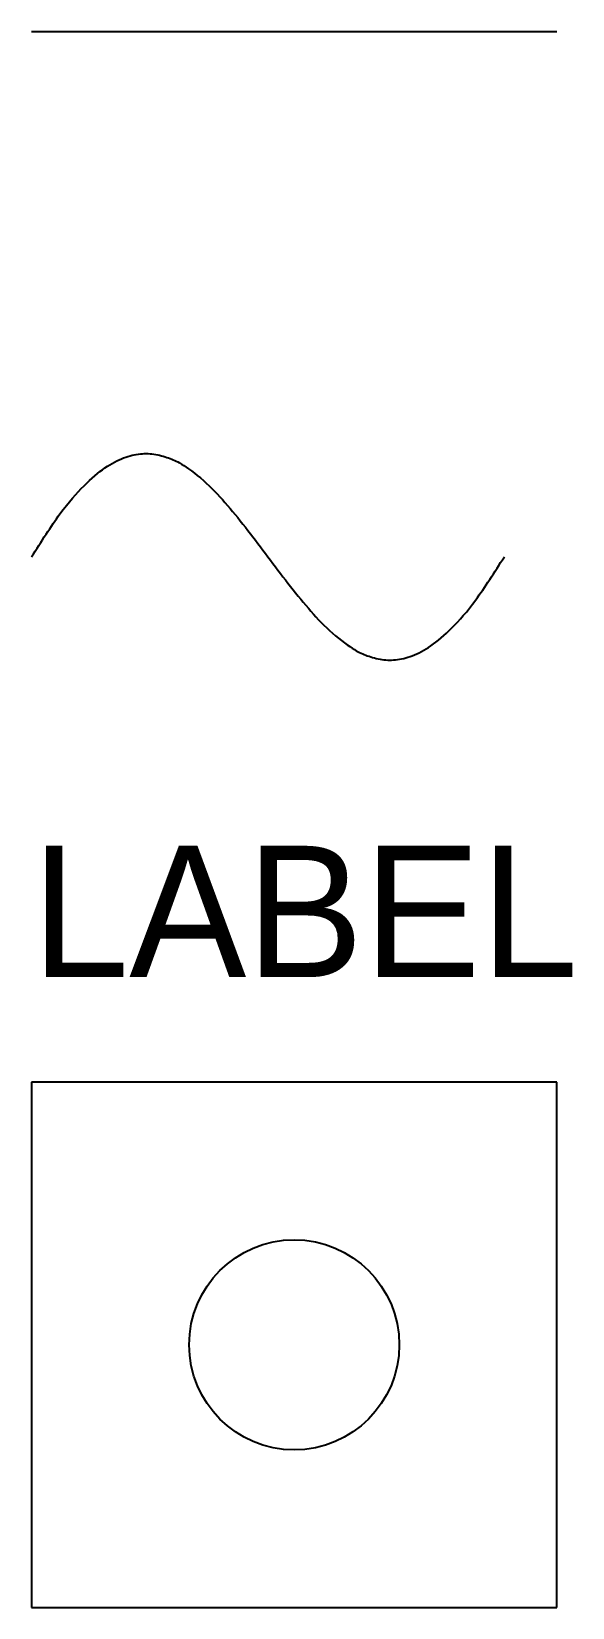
# Model space of a CAD drawing. Header units: millimetres. Extents: x 0 to 51, y 0 to 51.
# Drawn here: x 0 to 10.3, y 0 to 30 of the extents above; entities outside this region: 1.
import ezdxf

# ---------------------------------------------------------------- set-up
doc = ezdxf.new("R2010")
doc.units = ezdxf.units.MM

# ---------------------------------------------------------------- blocks, each defined once
blk = doc.blocks.new('B')
blk.add_line((0, 0), (1, 1))

msp = doc.modelspace()

# ---------------------------------------------------------------- linework, layer by layer
at = {"layer": 'HOLES'}
msp.add_circle((5, 5), 2, dxfattribs=at)
at = {"layer": 'NOTES'}
msp.add_line((0, 30, 5), (10, 30, 5), dxfattribs=at)
msp.add_rational_spline([(0, 20), (3, 25), (6, 15), (9, 20)], [1, 2, 2, 1], degree=3, dxfattribs=at)
at = {"layer": 'PROFILE'}
for p, q in [((10, 10), (0, 10)), ((0, 10), (0, 0)), ((10, 0), (10, 10)), ((0, 0), (10, 0))]:
    msp.add_line(p, q, dxfattribs=at)

# ---------------------------------------------------------------- block references
at = {"layer": 'NOTES'}
msp.add_blockref('B', (50, 50), dxfattribs=at)

# ---------------------------------------------------------------- texts
msp.add_text('LABEL', height=2.5, dxfattribs=at).set_placement((0, 12))

doc.saveas('drawing.dxf')
